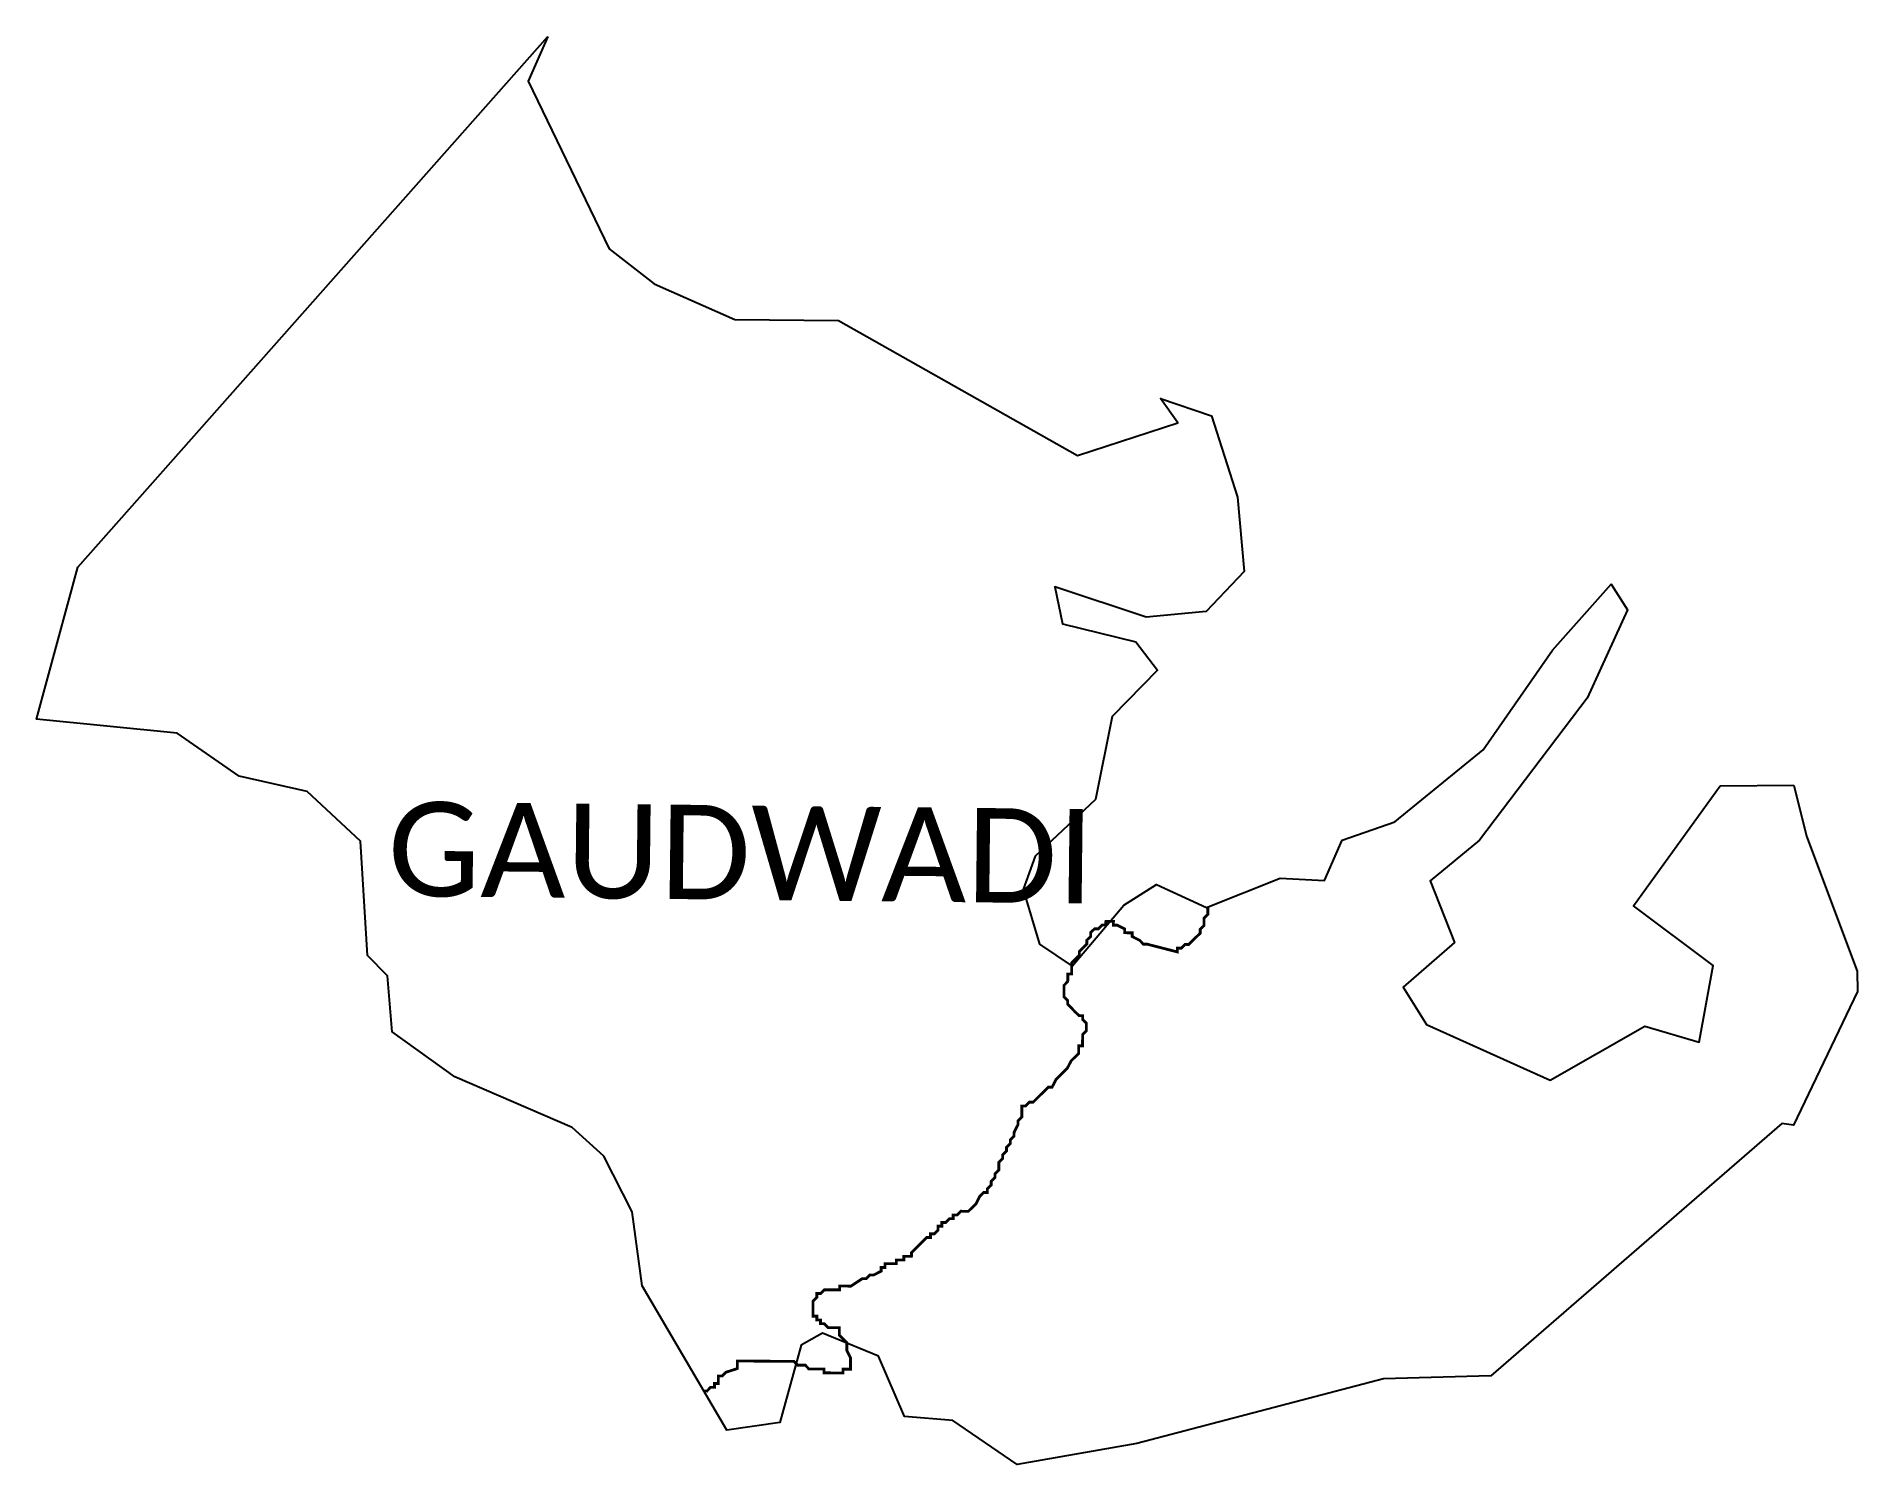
# Model space of a CAD drawing. Header units: metres. Extents: x 333158 to 335110, y 1791564 to 1793096.
import ezdxf

# ---------------------------------------------------------------- set-up
doc = ezdxf.new("R2010")
doc.units = ezdxf.units.M
doc.layers.add('ddddd', color=7, linetype='Continuous')
doc.layers.add('HAZARDS LINE', color=1, linetype='Continuous')
doc.styles.get("Standard").update_dxf_attribs({"font": 'simplex.shx'})

msp = doc.modelspace()

# ---------------------------------------------------------------- linework, layer by layer
at = {"color": 3, "true_color": 0x00ff00, "flags": 128}
msp.add_lwpolyline([(334963.2, 1792291.9), (335042, 1792292.7)], dxfattribs=at)
at = {"layer": 'ddddd', "color": 3, "true_color": 0x00ff00}
for points in [[(335042, 1792292.7, 0), (335055.9, 1792237.9, 0), (335110.2, 1792093.1, 0), (335110.5, 1792071.5, 0), (335041.8, 1791928.2, 0), (335029.2, 1791929.7, 0), (334717.2, 1791659.4, 0), (334602.3, 1791655.9, 0), (334337.5, 1791586.7, 0), (334209.4, 1791564.1, 0), (334140.3, 1791611.4, 0), (334088.6, 1791615.6, 0), (334060.5, 1791680.5, 0), (334000.7, 1791705, 0), (333977.6, 1791692.3, 0), (333955, 1791609.3, 0), (333898.1, 1791601.1, 0), (333807.2, 1791755.9, 0), (333796.5, 1791835.2, 0), (333766, 1791894.7, 0), (333732.2, 1791925.4, 0), (333606.4, 1791979.9, 0), (333539.2, 1792028.3, 0), (333534.3, 1792088.3, 0), (333512.8, 1792109.9, 0), (333505.3, 1792232.7, 0), (333448.2, 1792285.7, 0), (333375.2, 1792302.3, 0), (333308.7, 1792348.3, 0), (333157.7, 1792363.5, 0), (333202, 1792526.4, 0), (333706, 1793095.5, 0), (333706, 1793095.5, 0)], [(333706, 1793095.5, 0), (333685, 1793047.5, 0), (333771.8, 1792867.8, 0), (333820.2, 1792830.4, 0), (333906.6, 1792792.1, 0), (334017.8, 1792790.8, 0), (334273.9, 1792646.3, 0), (334381.5, 1792681.1, 0), (334362.9, 1792707.3, 0), (334417.6, 1792688.8, 0), (334445.5, 1792601.5, 0), (334452.9, 1792521.9, 0), (334412.1, 1792478.9, 0), (334347.6, 1792472.8, 0), (334249.6, 1792505.2, 0), (334257.9, 1792465.5, 0), (334336.7, 1792446.2, 0), (334360, 1792416.1, 0), (334311.3, 1792366.2, 0), (334293.5, 1792277.4, 0), (334228.7, 1792216.6, 0), (334215.8, 1792180.6, 0), (334233.3, 1792122.3, 0), (334268.3, 1792098.6, 0), (334323.9, 1792163.8, 0), (334358.6, 1792186.1, 0), (334412.3, 1792161.5, 0), (334491.4, 1792192.8, 0), (334539, 1792190.5, 0), (334557.9, 1792233.8, 0), (334614.4, 1792253.3, 0), (334709, 1792330.6, 0), (334783.3, 1792437.5, 0), (334846.2, 1792508.2, 0), (334863.9, 1792480.8, 0), (334820.4, 1792386, 0), (334705.1, 1792233.8, 0), (334652.3, 1792190.2, 0), (334678.3, 1792124, 0), (334623.4, 1792076, 0), (334648.4, 1792036, 0), (334781, 1791976.4, 0), (334882.4, 1792034.2, 0), (334940.5, 1792017, 0), (334955.6, 1792099.2, 0), (334870.1, 1792163.1, 0), (334963.2, 1792291.9, 0)]]:
    msp.add_polyline3d(points, dxfattribs=at)
at = {"layer": 'HAZARDS LINE', "lineweight": 18, "const_width": 3}
msp.add_lwpolyline([(334413.8, 1792162.1), (334413.8, 1792158.2), (334413.8, 1792154.1), (334409.7, 1792150.1), (334409.7, 1792142), (334405.6, 1792138), (334405.6, 1792133.9), (334401.5, 1792129.9), (334397.5, 1792125.9), (334393.4, 1792121.8), (334389.3, 1792121.9), (334385.3, 1792117.8), (334381.2, 1792117.9), (334381.2, 1792113.8), (334348.9, 1792122.1), (334344.8, 1792122.1), (334340.8, 1792126.2), (334332.7, 1792130.3), (334332.7, 1792134.3), (334324.6, 1792134.4), (334324.7, 1792138.4), (334316.6, 1792142.5), (334312.5, 1792142.5), (334312.6, 1792146.6), (334308.5, 1792146.6), (334304.5, 1792146.6), (334304.4, 1792142.6), (334300.4, 1792142.6), (334296.3, 1792138.6), (334292.3, 1792138.6), (334288.2, 1792134.6), (334288.2, 1792130.5), (334284.1, 1792126.5), (334284.1, 1792122.4), (334280, 1792118.4), (334276, 1792114.4), (334275.9, 1792110.3), (334271.9, 1792106.3), (334267.8, 1792102.3), (334267.8, 1792098.2), (334267.7, 1792094.2), (334267.7, 1792090.1), (334263.7, 1792090.2), (334263.7, 1792086.1), (334263.6, 1792082.1), (334259.6, 1792078), (334259.5, 1792074), (334259.5, 1792069.9), (334259.5, 1792065.9), (334263.5, 1792061.8), (334263.5, 1792057.8), (334267.5, 1792053.7), (334271.5, 1792049.6), (334275.6, 1792045.6), (334279.6, 1792045.5), (334279.6, 1792041.5), (334283.6, 1792037.4), (334283.6, 1792033.4), (334283.6, 1792029.3), (334279.5, 1792025.3), (334279.5, 1792021.3), (334279.4, 1792013.2), (334275.4, 1792013.2), (334275.4, 1792009.1), (334275.4, 1792005.1), (334267.2, 1791997), (334263.1, 1791989), (334255, 1791980.9), (334250.9, 1791976.9), (334246.8, 1791968.8), (334242.8, 1791968.8), (334234.6, 1791960.8), (334230.6, 1791956.8), (334226.5, 1791952.7), (334222.4, 1791952.8), (334218.4, 1791948.7), (334214.3, 1791948.7), (334214.3, 1791944.7), (334214.3, 1791940.7), (334214.3, 1791936.6), (334210.2, 1791932.6), (334210.2, 1791928.5), (334206.1, 1791920.5), (334206, 1791916.4), (334202, 1791912.4), (334202, 1791908.3), (334197.9, 1791904.3), (334197.9, 1791900.3), (334193.8, 1791896.2), (334193.8, 1791892.2), (334189.7, 1791888.2), (334189.7, 1791884.1), (334189.7, 1791880.1), (334185.6, 1791876), (334185.6, 1791872), (334181.5, 1791868), (334181.5, 1791863.9), (334177.4, 1791859.9), (334177.4, 1791855.8), (334173.3, 1791855.9), (334169.3, 1791851.8), (334165.2, 1791843.8), (334161.1, 1791839.7), (334157, 1791835.7), (334153, 1791835.7), (334148.9, 1791835.8), (334144.9, 1791831.7), (334140.8, 1791831.7), (334140.8, 1791827.7), (334136.7, 1791827.7), (334132.7, 1791823.7), (334128.6, 1791823.7), (334128.6, 1791819.7), (334124.6, 1791819.7), (334124.5, 1791815.6), (334120.5, 1791811.6), (334116.4, 1791811.6), (334116.4, 1791807.6), (334112.3, 1791807.6), (334108.3, 1791803.6), (334104.2, 1791799.6), (334100.1, 1791795.5), (334096.1, 1791791.5), (334096, 1791787.5), (334092, 1791787.5), (334087.9, 1791787.5), (334087.9, 1791783.5), (334079.8, 1791783.5), (334079.8, 1791779.5), (334075.8, 1791779.5), (334071.7, 1791779.5), (334067.7, 1791779.5), (334067.6, 1791775.5), (334063.6, 1791775.5), (334063.6, 1791771.5), (334055.5, 1791767.4), (334051.4, 1791767.5), (334047.3, 1791763.4), (334043.3, 1791763.5), (334031.1, 1791755.4), (334027.1, 1791755.5), (334023, 1791755.5), (334019, 1791755.5), (334018.9, 1791751.5), (334014.9, 1791751.5), (334006.8, 1791751.5), (334002.7, 1791751.5), (333998.7, 1791747.5), (333994.6, 1791747.5), (333994.6, 1791743.5), (333990.5, 1791739.5), (333990.5, 1791735.4), (333990.5, 1791731.4), (333990.5, 1791727.3), (333990.4, 1791723.3), (333994.5, 1791723.3), (333994.5, 1791719.2), (333998.5, 1791719.2), (333998.5, 1791715.1), (334002.5, 1791715.1), (334006.6, 1791711), (334010.6, 1791711), (334014.7, 1791711), (334018.7, 1791711), (334018.7, 1791702.9), (334022.7, 1791698.8), (334026.7, 1791694.7), (334026.7, 1791690.7), (334026.7, 1791686.6), (334030.7, 1791678.5), (334030.7, 1791674.5), (334030.6, 1791670.4), (334030.6, 1791666.4), (334026.6, 1791666.4), (334022.5, 1791666.4), (334022.5, 1791662.4), (334018.4, 1791662.4), (334014.4, 1791662.4), (334010.3, 1791662.4), (334006.3, 1791662.5), (334002.3, 1791662.5), (334002.3, 1791666.5), (333994.2, 1791666.6), (333990.1, 1791666.6), (333986.1, 1791666.6), (333982.1, 1791670.7), (333978, 1791670.7), (333974, 1791670.7), (333969.9, 1791674.8), (333965.9, 1791674.8), (333961.8, 1791674.9), (333957.8, 1791674.9), (333953.7, 1791674.9), (333945.7, 1791674.9), (333941.6, 1791675), (333937.6, 1791675), (333929.5, 1791675), (333925.4, 1791675.1), (333921.4, 1791675.1), (333917.3, 1791675.1), (333913.3, 1791675.1), (333909.2, 1791675.1), (333909.2, 1791671.1), (333909.2, 1791667), (333897, 1791663.1), (333892.9, 1791659), (333888.9, 1791659.1), (333888.9, 1791655), (333888.9, 1791651), (333884.8, 1791651), (333884.8, 1791646.9), (333880.7, 1791647), (333876.7, 1791642.9), (333873.5, 1791643)], dxfattribs=at)

# ---------------------------------------------------------------- texts
at = {"layer": 'ddddd', "insert": (333535.2, 1792275.1), "char_height": 101.185, "attachment_point": 1, "rotation": 359.3742}
msp.add_mtext_dynamic_manual_height_columns('{\\fCalibri|b0|i0|c0|p34;GAUDWADI}', width=998.468, gutter_width=505.9, heights=[0], dxfattribs=at)

doc.saveas('drawing.dxf')
